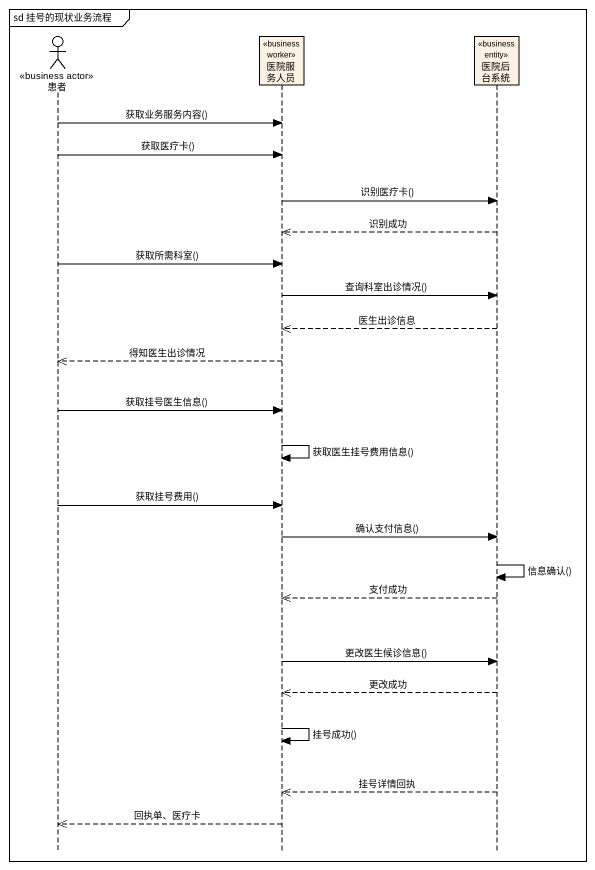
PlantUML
@startuml
mainframe sd 挂号的现状业务流程
hide footbox
actor 患者 <<business actor>>
participant 医院服务人员 <<business worker>>
participant 医院后台系统 <<business entity>>

患者 -> 医院服务人员 : 获取业务服务内容()
患者 -> 医院服务人员 : 获取医疗卡()
医院服务人员 -> 医院后台系统 : 识别医疗卡()
医院后台系统 -->> 医院服务人员 : 识别成功
患者 -> 医院服务人员 : 获取所需科室()
医院服务人员 -> 医院后台系统 : 查询科室出诊情况()
医院后台系统 -->> 医院服务人员 : 医生出诊信息
医院服务人员 -->> 患者 : 得知医生出诊情况
患者 -> 医院服务人员 : 获取挂号医生信息()
医院服务人员 -> 医院服务人员 : 获取医生挂号费用信息()
患者 -> 医院服务人员 : 获取挂号费用()
医院服务人员 -> 医院后台系统 : 确认支付信息()
医院后台系统 -> 医院后台系统 : 信息确认()
医院后台系统 -->> 医院服务人员 : 支付成功
医院服务人员 -> 医院后台系统 : 更改医生候诊信息()
医院后台系统 -->> 医院服务人员 : 更改成功
医院服务人员 -> 医院服务人员 : 挂号成功()
医院后台系统 -->> 医院服务人员 : 挂号详情回执
医院服务人员 -->> 患者 : 回执单、医疗卡
@enduml
